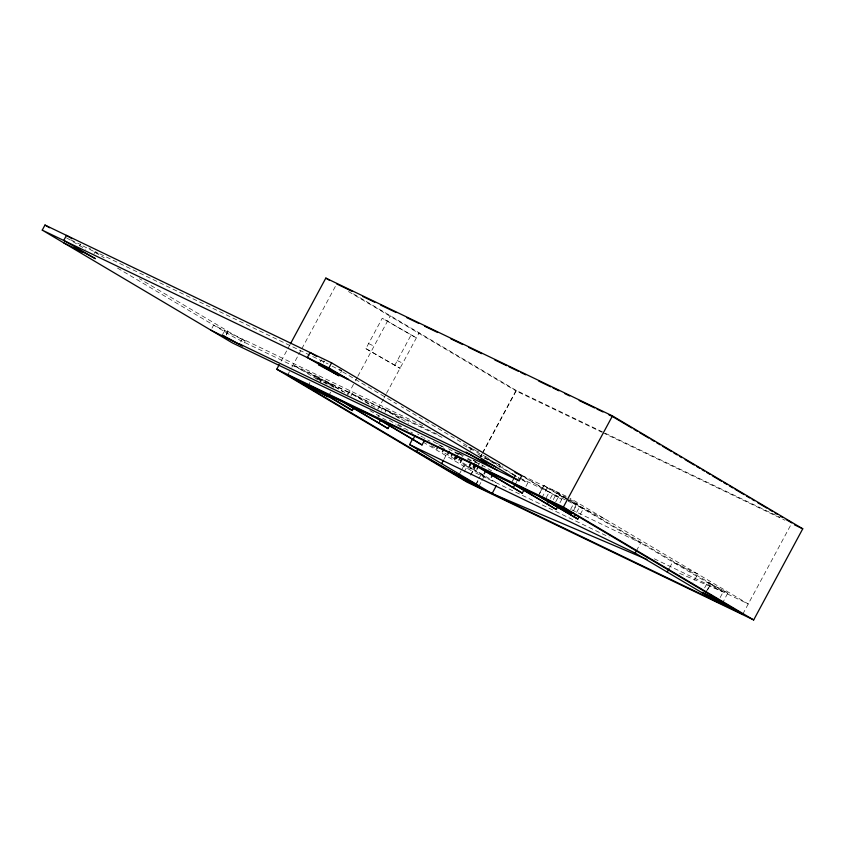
<?xml version="1.0" encoding="UTF-8"?>
<svg xmlns="http://www.w3.org/2000/svg" width="845" height="845" viewBox="0 0 845 845"><rect width="100%" height="100%" fill="white"/><g stroke="black" fill="none" stroke-linecap="round" stroke-linejoin="round"><path stroke-width="0.63" stroke-dasharray="4.22 3.17" d="M79.726 245.927L80.814 243.909M94.07 253.637L95.158 251.609L328.156 363.973M211.989 328.145L213.627 325.114L245.251 340.884L244.163 342.912M222.795 334.05L225.319 330.036L245.251 340.884M226.302 334.219L227.939 331.187L139.425 278.67M226.312 335.032L227.949 332L224.971 329.994M240.635 341.919L242.272 338.887L424.032 426.271M281.1 361.164L287.311 349.629M287.934 348.478L289.793 345.013M287.617 375.085L289.444 371.705M291.863 367.205L298.063 355.692M298.686 354.541L301.179 349.904M301.802 348.753L336.078 285.092M320.361 361.861L321.449 359.833M308.013 385.996L309.893 382.5M323.318 363.044L324.417 361.026M315.861 378.042L316.431 376.997L309.196 372.698M316.928 379.257L318.142 377.007L342.89 391.689M320.519 381.38L321.734 379.13M340.641 372.751L341.729 370.723M328.716 395.692L330.596 392.196M365.885 348.626L400.023 368.272L365.885 348.626L382.236 318.248L416.374 337.884L382.236 318.248M347.379 394.298L348.594 392.048L371.98 405.927M348.003 394.53L354.752 382.003M355.365 380.863L357.203 377.44M357.815 376.3L390.401 315.798M350.96 396.02L352.175 393.77L382.616 408.41L401.544 419.638M394.583 365.653L410.945 335.275M377.937 409.286L383.461 399.03M384.074 397.889L385.911 394.478M386.524 393.337L419.099 332.824M381.401 410.247L382.605 407.998L438.037 434.647M377.166 418.528L378.982 415.159M384.982 412.381L386.197 410.131M444.047 459.12L447.079 453.49M470.443 450.322L471.531 448.304L401.174 406.561M459.331 474.151L461.148 470.771M461.75 469.651L464.18 465.151L467.961 466.799M464.106 472.028L467.137 466.398L462.669 463.757M473.855 464.613L475.672 461.243M470.665 474.763L472.482 471.394L609.182 537.114M480.583 456.342L481.83 454.029M482.453 452.867L516.105 390.369L604.069 432.661M470.771 475.207L473.253 470.591M480.71 456.754L481.956 454.441M482.569 453.29L516.115 390.992L601.756 432.165M477.446 466.746L479.263 463.366M484.787 458.835L485.886 456.818L487.491 457.557M481.027 468.468L482.844 465.088M487.755 460.029L488.843 458.001M475.904 484.164L478.323 479.664M478.925 478.534L481.354 474.034M475.915 484.967L478.333 480.467M478.872 486.224L481.291 481.724M481.893 480.594L484.28 475.925L475.429 470.686M499.141 467.359L500.24 465.331L480.023 455.613M512.767 480.277L515.186 475.777L475.767 452.793M511.468 483.108L513.285 479.728M513.887 478.608L515.703 475.228M516.95 480.879L518.767 477.499L486.477 458.339L502.87 466.218M515.049 484.829L516.865 481.449M525.928 486.403L527.745 483.023L522.136 479.569M539.532 493.364L543.768 485.484L566.541 496.427M538.328 496.015L543.779 485.896L583.24 508.901L579.005 516.781M541.909 497.737L547.359 487.618M546.187 497.758L549.218 492.139L522.485 476.284M550.37 498.36L552.799 493.86L576.079 505.046L573.047 510.676M553.306 499.606L556.939 492.857L566.192 497.261M555.672 501.909L559.908 494.05L552.725 489.794M559.95 502.754L561.767 499.384L520.499 474.7M570.523 509.493L574.251 502.564L577.219 503.747L572.371 512.746M576.628 512.397L579.659 506.768L604.724 518.819M636.412 550.834L640.658 542.955L571.78 509.841M669.673 567.597L672.704 561.967L697.769 574.03L692.319 584.148M704.667 587.856L707.687 582.237L727.788 592.989L723.035 602.189M706.42 591.363L710.666 583.483L569.71 500.272M707.645 589.916L710.677 584.296L708.828 583.409M720.151 597.542L723.183 591.922L567.407 499.501M742.797 614.104L791.258 524.111M727.883 593.19L707.687 582.237M484.322 476.094L464.18 465.151M341.38 370.691L338.76 369.54L386.429 397.815M679.634 573.385L723.183 591.922M331.451 385.816L333.627 386.566L313.527 375.75L326.36 383.271M82.937 245.937L98.136 253.606L96.774 252.592M605.263 433.231L779.988 517.246M602.939 432.735L784.91 520.224M368.61 343.566L374.039 346.175M397.308 360.593L402.748 363.202M70.917 239.948L80.835 244.723L79.219 243.74M463.229 445.114L485.886 456.818M318.142 377.007L293.078 364.955L321.111 381.581M348.594 392.048L325.314 380.852L347.591 394.066M522.294 475.555L543.779 485.896M441.988 437.33L235.153 337.884L117.434 268.045M512.83 474.647L520.9 479.073M519.939 478.059L549.218 492.139L561.767 499.384M460.261 454.008L463.377 455.508M473.369 460.314L476.062 461.602M457.335 452.92L460.567 454.483M431.214 445.864L434.668 447.533M654.305 558.809L748.258 603.974L569.963 498.201M329.539 384.897L330.659 385.436M335.856 368.082L331.599 365.853M476.073 450.596L468.563 447.111L471.542 449.117M470.232 467.94L472.777 469.271M476.95 451.05L478.692 451.98M566.213 498.402L556.939 492.857M88.862 248.06L90.605 249.021M559.337 495.096L566.087 498.782M567.217 499.406L588.606 511.077M316.981 378.655L328.145 384.75M569.699 499.152L577.219 503.747M423.556 437.636L425.067 438.481M454.937 451.874L462.912 456.448M467.465 459.067L472.017 461.687M522.041 479.728L527.745 483.023M353.474 293.891L516.105 390.369M348.478 291.536L516.115 390.992M543.768 485.484L566.287 498.846M387.559 398.481L396.632 403.868M481.661 464.93L492.878 471.584M473.506 460.493L479.654 464.137L475.45 462.268L477.869 463.894M382.605 407.998L408.473 423.345M448.547 448.758L459.764 455.413M352.175 393.77L377.789 408.969M398.143 424.465L412.772 433.147M462.88 462.87L467.401 465.553M468.521 466.218L471.911 468.225M473.042 468.901L497.557 483.446M331.768 386.091L333.986 387.411M389.323 420.24L396.136 424.285M397.266 424.95L404.079 428.996M444.819 453.163L454.863 459.12M481.365 474.848L488.6 479.136M369.962 410.564L386.83 420.567M423.123 442.104L472.482 471.394M95.168 252.423L104.252 257.81M66.501 237.836L85.746 249.243M322.811 360.847L324.427 361.84M459.226 453.511L460.842 454.504M467.824 458.317L473.38 461.835M340.366 369.709L341.38 370.395M429.894 441.132A14.386 0.623 28.3 0 1 427.686 439.939M422.627 437.097A14.386 0.623 28.3 0 1 420.926 436.104M418.909 434.879A14.386 0.623 28.3 0 1 417.641 434.024M433.147 441.481A14.386 0.623 28.3 0 1 438.027 444.238M438.84 444.724A14.386 0.623 28.3 0 1 442.125 446.804M443.54 447.216A14.756 0.644 28.3 0 1 439.442 444.776M438.175 443.952A14.756 0.644 28.3 0 1 437.53 443.445"/><path stroke-width="1.27" d="M308.013 385.996L328.166 396.696L308.013 385.996L302.742 384.053L311.742 388.373L310.971 388.932M42.25 230.125L44.975 225.055L331.61 362.864L521.787 475.693L519.062 480.752L232.428 342.943L42.25 230.125L328.885 367.934L519.062 480.752M290.416 343.862L325.821 278.1L612.456 415.909L802.75 528.801L753.677 619.945L467.042 482.136L276.748 369.244L279.23 364.628M328.885 367.934L331.61 362.864M312.692 387.137L352.164 410.554L353.368 407.892M352.164 410.554L353.981 407.174M389.809 425.204L387.992 428.584L379.014 423.06L380.831 419.68M646.964 559.474L492.107 493.564L409.571 444.607L412.603 438.977M424.433 440.435L422.014 444.935L413.036 439.411L414.853 436.041M417.768 449.318L416.553 451.568L465.056 479.263L478.872 486.224L464.782 478.069L448.389 470.454L459.49 475.978M436.728 449.065L437.816 447.047M442.453 451.821L444.09 448.79M441.618 463.62L443.435 460.25M447.649 454.325L449.286 451.283M451.357 456.099L452.445 454.082M454.599 457.99L455.698 455.962M454.663 459.712L456.849 455.666M456.501 458.571L457.589 456.553M458.919 460.06L460.018 458.043M460.641 460.567L461.74 458.539M460.398 462.468L462.574 458.412M469.746 464.951L470.845 462.923M469.292 466.746L471.478 462.69M473.327 466.672L474.425 464.644M473.348 467.486L474.985 464.444M473.992 469.007L476.168 464.951M476.929 469.207L478.016 467.179M484.111 473.865L485.748 470.834M491.272 477.309L492.36 475.291M492.107 493.564L496.342 485.695M524.111 489.773L522.294 493.153L513.316 487.628L515.133 484.248M558.133 506.134L556.316 509.514L547.338 503.979L548.553 501.729M276.748 369.244L563.383 507.042L612.456 415.909M574.199 516.897L575.413 514.647M547.338 503.979L515.049 484.829L538.328 496.015L577.79 519.031L579.005 516.781M409.571 444.607L635.197 553.084L636.412 550.834M667.254 572.097L669.071 568.727M705.216 593.612L706.42 591.363M320.075 365.336L318.723 364.903L339.003 375.793L307.337 357.572L310.062 352.502L316.685 356.442M725.792 604.006L702.237 592.366L722.422 603.309L721.556 602.548M78.089 248.969L75.131 247.786L95.411 258.676L63.734 240.455L66.47 235.396L71.983 238.67M483.16 461.877L486.118 463.071L465.838 452.17L497.504 470.39M554.447 504.169L551.489 502.986L571.769 513.876L547.275 499.913L573.121 513.433L561.619 507.856M336.701 283.941L352.154 291.367M362.843 296.51L374.736 302.225M380.672 305.087L396.125 312.513M406.825 317.657L418.719 323.371M424.655 326.223L437.731 332.518M450.807 338.803L462.69 344.517M468.637 347.369L481.713 353.654M494.79 359.949L506.673 365.663M509.049 366.804L518.566 371.377M520.942 372.518L525.696 374.8M538.772 381.084L550.655 386.809M553.031 387.95L558.978 390.802M564.914 393.664L569.678 395.946M579.184 400.519L594.637 407.945M597.014 409.096L602.96 411.948M608.896 414.81L611.273 415.951M794.427 524.798L802.75 528.801M333.923 372.571L348.552 379.606L318.111 362.748M514.975 472.418L521.787 475.693M481.037 459.849L495.666 466.884M210.901 330.173L242.526 345.954L222.246 335.064L225.224 337.06M239.547 343.947L468.817 454.177M63.776 242.895L82.652 252.37M731.115 607.175L720.151 601.672L730.671 608.263M556.316 509.514L511.468 483.108L481.027 468.468L513.316 487.628M522.294 493.153L473.855 464.613M422.014 444.935L377.166 418.528L346.725 403.899L379.014 423.06M387.992 428.584L343.144 402.178L319.864 390.981L352.154 410.142M612.467 416.522L631.764 427.971M634.035 429.323L637.447 431.341M639.718 432.693L648.802 438.08M651.072 439.421L654.484 441.449M656.755 442.791L660.156 444.819M662.427 446.16L671.511 451.547M673.782 452.899L677.194 454.916M679.464 456.268L681.735 457.61M685.137 459.638L694.22 465.025M696.491 466.366L699.903 468.394M702.174 469.736L704.445 471.087M706.716 472.429L710.117 474.457M712.388 475.798L721.472 481.196M723.742 482.537L727.154 484.555M729.425 485.907L732.826 487.924M735.097 489.276L744.181 494.663M746.452 496.015L749.864 498.032M752.135 499.384L754.405 500.726M757.807 502.743L766.89 508.141M769.161 509.482L772.573 511.51M774.844 512.852L777.115 514.204M780.526 516.221L782.797 517.573M786.199 519.591L791.881 522.96M325.821 278.1L329.223 280.117M563.383 507.042L753.677 619.945M538.318 495.614L577.79 519.031M635.197 553.084L717.732 602.052M377.155 418.127L413.036 439.411M44.975 225.055L49.506 227.749M563.393 507.665L287.617 375.085L467.031 481.513L742.797 614.104L563.393 507.665"/></g></svg>
